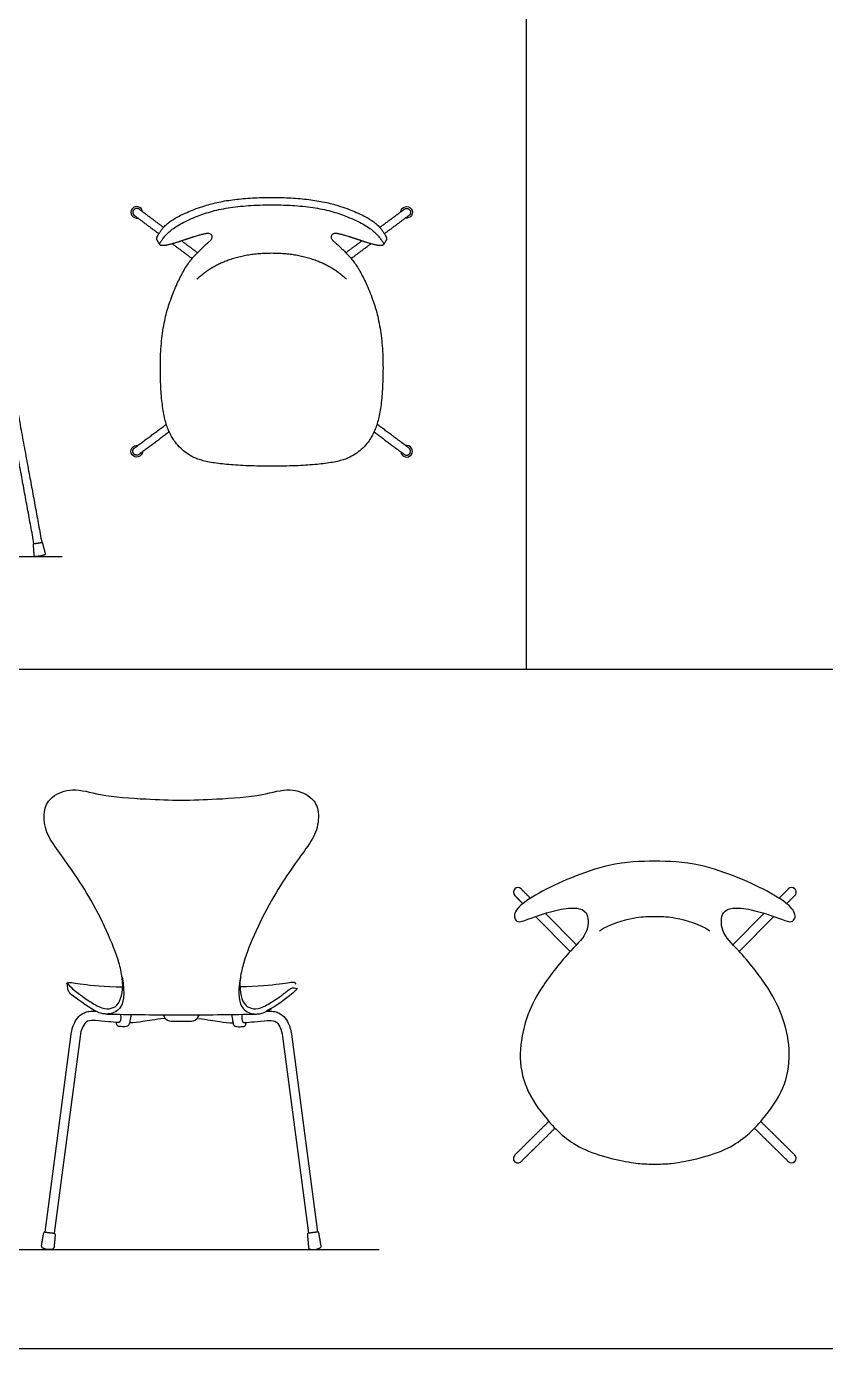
# Model space of a CAD drawing. Header units: millimetres. Extents: x 0 to 12.5, y -0.3 to 20.
# Drawn here: x 2.016 to 3.451, y 0.113 to 2.487 of the extents above; entities that cross this region are included whole.
import ezdxf

# ---------------------------------------------------------------- set-up
doc = ezdxf.new("R2010")
doc.units = ezdxf.units.MM
for name, color, linetype, true_color in [('AG-DIAGRAM', 7, 'Continuous', 0xfecc66), ('AG-FURNITURE', 7, 'Continuous', 0x66ccff), ('X-VPRT', 6, 'Continuous', 0xff00ff)]:
    doc.layers.add(name, color=color, linetype=linetype, true_color=true_color)

msp = doc.modelspace()

# ---------------------------------------------------------------- linework, layer by layer
at = {"layer": 'AG-DIAGRAM'}
msp.add_line((2.6492, 0.2908), (1.938, 0.2908), dxfattribs=at)
msp.add_lwpolyline([(1.5112, 1.5357), (2.0799, 1.5357)], dxfattribs=at)
at = {"layer": 'AG-FURNITURE'}
for p, q in [((2.9298, 0.8891), (2.9921, 0.8264)), ((3.0034, 0.8384), (2.9474, 0.8948)), ((3.2844, 0.8384), (3.3404, 0.8948)), ((3.358, 0.8891), (3.2958, 0.8264)), ((2.049, 0.3225), (2.0957, 0.6777)), ((2.4916, 0.6777), (2.5383, 0.3225))]:
    msp.add_line(p, q, dxfattribs=at)
for points in [[(2.1118, 0.6738), (2.0653, 0.3204)], [(2.4755, 0.6738), (2.522, 0.3204)]]:
    msp.add_lwpolyline(points, dxfattribs=at)
for centre, radius, start, end in [((2.2137, 2.1534), 0.0104, 5.9021, 280.6155), ((2.6982, 1.7245), 0.0104, 185.9021, 100.6155), ((2.8982, 0.9327), 0.00823, 134.7825, 224.7825), ((2.8982, 0.9327), 0.00823, 44.7825, 134.7825), ((3.3896, 0.9327), 0.00823, 45.2175, 135.2175), ((3.3896, 0.9327), 0.00823, 315.2175, 45.2175), ((2.8982, 0.4549), 0.00823, 134.5751, 224.5751), ((3.3896, 0.4549), 0.00823, 315.4249, 45.4249), ((2.8982, 0.4549), 0.00823, 224.5751, 314.5751), ((3.3896, 0.4549), 0.00823, 225.4249, 315.4249), ((2.0486, 0.3204), 0.00211, 82.5083, 170.2627), ((2.0651, 0.3183), 0.00211, 354.7493, 82.5083), ((2.5222, 0.3183), 0.00211, 97.4917, 185.2507), ((2.5386, 0.3204), 0.00211, 9.7373, 97.4917), ((2.0445, 0.2966), 0.00211, 170.2627, 237.6656), ((2.0629, 0.2942), 0.00211, 287.0944, 354.7493), ((2.5244, 0.2942), 0.00211, 185.2507, 252.9056), ((2.5427, 0.2966), 0.00211, 302.3344, 9.7373)]:
    msp.add_arc(centre, radius, start, end, dxfattribs=at)
at = {"layer": 'AG-FURNITURE', "extrusion": (0, 0, -1)}
for centre, start, end in [((-2.6982, 2.1534), 5.9021, 280.6155), ((-2.2137, 1.7245), 185.9021, 100.6155)]:
    msp.add_arc(centre, 0.0104, start, end, dxfattribs=at)
at = {"layer": 'AG-FURNITURE'}
for points, weights, degree, knots in [([(2.2619, 2.1262), (2.2399, 2.1426), (2.2179, 2.159), (2.2123, 2.1633), (2.2081, 2.1576), (2.2038, 2.1519), (2.2095, 2.1477), (2.2314, 2.1314), (2.2533, 2.115)], [1, 1, 1, 0.707106781187, 1, 0.707106781187, 1, 1, 1], 2, [1.5436832, 1.5436832, 1.5436832, 1.7236919, 1.7236919, 1.7601288, 1.7601288, 1.7965656, 1.7965656, 1.9757814, 1.9757814, 1.9757814]), ([(2.65, 2.1262), (2.672, 2.1426), (2.694, 2.159), (2.6996, 2.1633), (2.7039, 2.1576), (2.7081, 2.1519), (2.7024, 2.1477), (2.6805, 2.1314), (2.6586, 2.115)], [1, 1, 1, 0.707106781187, 1, 0.707106781187, 1, 1, 1], 2, [1.5436832, 1.5436832, 1.5436832, 1.7236919, 1.7236919, 1.7601288, 1.7601288, 1.7965656, 1.7965656, 1.9757814, 1.9757814, 1.9757814]), ([(2.0291, 1.5585), (2.008, 1.6737), (1.9843, 1.8021), (1.962, 1.9235), (1.9599, 1.935), (1.9568, 1.9433), (1.9535, 1.9482), (1.9501, 1.9532), (1.9472, 1.9548), (1.9433, 1.9551), (1.9314, 1.9559), (1.9183, 1.9558), (1.9101, 1.9549), (1.9099, 1.9548), (1.9096, 1.9548), (1.9094, 1.9548), (1.9063, 1.9548), (1.9041, 1.9577), (1.9041, 1.9619), (1.9038, 1.9657), (1.906, 1.9687), (1.9094, 1.969), (1.9182, 1.97), (1.9319, 1.9701), (1.9443, 1.9692), (1.9527, 1.9686), (1.9602, 1.9636), (1.9652, 1.9561), (1.9702, 1.9486), (1.9736, 1.9386), (1.9759, 1.926), (1.9982, 1.8046), (2.0219, 1.676), (2.0431, 1.5608)], [1, 1, 1, 1, 1, 1, 1, 1, 1, 1, 1, 1, 1, 1, 1, 1, 0.804737854124, 0.804737854124, 1, 0.804751915427, 0.804737855137, 0.99995781913, 0.99995781913, 0.99995781913, 0.99995781913, 0.99995781913, 0.99995781913, 0.99995781913, 0.99995781913, 0.99995781913, 0.99995781913, 0.99995781913, 0.99995781913, 0.99995781913], 3, [7.792974, 7.792974, 7.792974, 7.792974, 9.083786, 9.083786, 9.083786, 9.212252, 9.212252, 9.212252, 9.340718, 9.340718, 9.340718, 9.597649, 9.597649, 9.597649, 9.604696, 9.604696, 9.604696, 9.641141, 9.641141, 9.641141, 9.677575, 9.677575, 9.677575, 9.926072, 9.926072, 9.926072, 10.054538, 10.054538, 10.054538, 10.183003, 10.183003, 10.183003, 11.474862, 11.474862, 11.474862, 11.474862]), ([(2.272, 1.7592), (2.245, 1.739), (2.2179, 1.7188), (2.2123, 1.7146), (2.2081, 1.7203), (2.2038, 1.7259), (2.2095, 1.7302), (2.2382, 1.7516), (2.2668, 1.773)], [1, 1, 1, 0.707106781187, 1, 0.707106781187, 1, 1, 1], 2, [1.502199, 1.502199, 1.502199, 1.7236919, 1.7236919, 1.7601288, 1.7601288, 1.7965656, 1.7965656, 2.0313002, 2.0313002, 2.0313002]), ([(2.6399, 1.7592), (2.6669, 1.739), (2.694, 1.7188), (2.6996, 1.7146), (2.7039, 1.7203), (2.7081, 1.7259), (2.7024, 1.7302), (2.6738, 1.7516), (2.6451, 1.773)], [1, 1, 1, 0.707106781187, 1, 0.707106781187, 1, 1, 1], 2, [1.502199, 1.502199, 1.502199, 1.7236919, 1.7236919, 1.7601288, 1.7601288, 1.7965656, 1.7965656, 2.0313002, 2.0313002, 2.0313002]), ([(2.1844, 0.7134), (2.1866, 0.6986), (2.1807, 0.6986), (2.1806, 0.6986), (2.1805, 0.6986)], [0.855407895376, 0.707106781187, 1, 0.990777345464, 0.98213549889], 2, [0.06228802, 0.06228802, 0.06228802, 0.12869845, 0.12869845, 0.13078959, 0.13078959, 0.13078959]), ([(2.4028, 0.7134), (2.4007, 0.6986), (2.4065, 0.6986), (2.4067, 0.6986), (2.4068, 0.6986)], [0.855407895376, 0.707106781187, 1, 0.990777345464, 0.98213549889], 2, [0.06228802, 0.06228802, 0.06228802, 0.12869845, 0.12869845, 0.13078959, 0.13078959, 0.13078959])]:
    msp.add_rational_spline(points, weights, degree=degree, knots=knots, dxfattribs=at)
for points, degree, knots in [([(2.2552, 2.0952), (2.2526, 2.0996), (2.2501, 2.104), (2.2493, 2.1054), (2.2498, 2.1076), (2.2524, 2.1165), (2.2817, 2.1468), (2.3791, 2.1802), (2.456, 2.1802), (2.5328, 2.1802), (2.6302, 2.1468), (2.6595, 2.1165), (2.6621, 2.1076), (2.6626, 2.1054), (2.6618, 2.104), (2.6593, 2.0996), (2.6567, 2.0952)], 2, [0, 0, 0, 0.033376, 0.033376, 0.046286, 0.046286, 0.213747, 0.423329, 0.632911, 0.632911, 0.842493, 1.052074, 1.219536, 1.219536, 1.232446, 1.232446, 1.265822, 1.265822, 1.265822]), ([(2.456, 2.1669), (2.3791, 2.1669), (2.2862, 2.1334), (2.2583, 2.1046), (2.2552, 2.0973), (2.2543, 2.0947), (2.2573, 2.0939), (2.2584, 2.0938), (2.2702, 2.0938), (2.3228, 2.1119), (2.3462, 2.1171), (2.351, 2.1066), (2.3377, 2.0961), (2.2965, 2.0537), (2.256, 1.9492), (2.256, 1.8003), (2.2827, 1.731), (2.3459, 1.6976), (2.456, 1.6976), (2.566, 1.6976), (2.6292, 1.731), (2.6559, 1.8003), (2.6559, 1.9492), (2.6154, 2.0537), (2.5742, 2.0961), (2.5609, 2.1066), (2.5657, 2.1171), (2.5891, 2.1119), (2.6417, 2.0938), (2.6535, 2.0938), (2.6546, 2.0939), (2.6576, 2.0947), (2.6567, 2.0973), (2.6536, 2.1046), (2.6257, 2.1334), (2.5328, 2.1669), (2.456, 2.1669)], 2, [3.143726, 3.143726, 3.143726, 3.353307, 3.562889, 3.697788, 3.697788, 3.717121, 3.717121, 3.847212, 4.161584, 4.371166, 4.580748, 4.790329, 4.999911, 5.209493, 5.419074, 5.628656, 5.838238, 6.04782, 6.04782, 6.257401, 6.466983, 6.676565, 6.886146, 7.095728, 7.30531, 7.514892, 7.724473, 7.934055, 8.248428, 8.378518, 8.378518, 8.397851, 8.397851, 8.53275, 8.742332, 8.951913, 8.951913, 8.951913]), ([(2.5902, 2.0334), (2.5399, 2.0798), (2.456, 2.0798), (2.372, 2.0798), (2.3217, 2.0334)], 2, [-0.4998514, -0.4998514, -0.4998514, 0, 0, 0.4998514, 0.4998514, 0.4998514]), ([(2.0296, 1.5358), (2.0407, 1.535), (2.0496, 1.5391), (2.0468, 1.55), (2.044, 1.5609), (2.036, 1.5596), (2.028, 1.5583), (2.0288, 1.5471), (2.0296, 1.5358)], 2, [-0.0463928, -0.0463928, -0.0463928, 0.0136635, 0.0136635, 0.0782195, 0.0782195, 0.1246123, 0.1246123, 0.1891683, 0.1891683, 0.1891683]), ([(2.1296, 0.7364), (2.1355, 0.7329), (2.1522, 0.7223), (2.1674, 0.7232), (2.1846, 0.7311), (2.1901, 0.7606), (2.1861, 0.7884), (2.1782, 0.8246), (2.1317, 0.9275), (2.0707, 1.0083), (2.0487, 1.042), (2.0452, 1.0811), (2.0603, 1.1065), (2.1003, 1.1215), (2.1494, 1.1052), (2.2261, 1.0999), (2.2727, 1.0981), (2.2936, 1.098)], 3, [2.246229, 2.246229, 2.246229, 2.246229, 2.50105, 2.753957, 2.983196, 3.34987, 3.34987, 3.548702, 4.200598, 4.783718, 5.139111, 5.481667, 5.779967, 6.133017, 6.542067, 7.060878, 7.470881, 7.470881, 7.470881, 7.470881]), ([(2.2936, 1.098), (2.3145, 1.0981), (2.3612, 1.0999), (2.4378, 1.1052), (2.4869, 1.1215), (2.527, 1.1065), (2.5421, 1.0811), (2.5386, 1.042), (2.5165, 1.0083), (2.4556, 0.9275), (2.4091, 0.8246), (2.4011, 0.7884), (2.3971, 0.7606), (2.4027, 0.7311), (2.4198, 0.7232), (2.435, 0.7223), (2.4518, 0.7329), (2.4577, 0.7364)], 3, [7.470881, 7.470881, 7.470881, 7.470881, 7.880883, 8.399694, 8.808744, 9.161794, 9.460094, 9.802651, 10.158043, 10.741163, 11.393059, 11.591891, 11.591891, 11.958565, 12.187804, 12.440711, 12.695533, 12.695533, 12.695533, 12.695533]), ([(3.1439, 0.9885), (3.1678, 0.9881), (3.234, 0.9865), (3.3488, 0.936), (3.3873, 0.9086), (3.3956, 0.8954), (3.3967, 0.8858), (3.3892, 0.8771), (3.3701, 0.8855), (3.3173, 0.9027), (3.2853, 0.9057), (3.263, 0.8983), (3.2618, 0.8592), (3.297, 0.8278), (3.3494, 0.7616), (3.3762, 0.7073), (3.3896, 0.6424), (3.3781, 0.5789), (3.3378, 0.5224), (3.2818, 0.4662), (3.1828, 0.4457), (3.1607, 0.4448), (3.1477, 0.4443), (3.1401, 0.4443), (3.1271, 0.4448), (3.105, 0.4457), (3.006, 0.4662), (2.9501, 0.5224), (2.9097, 0.5789), (2.8982, 0.6424), (2.9116, 0.7073), (2.9384, 0.7616), (2.9908, 0.8278), (3.026, 0.8592), (3.0248, 0.8983), (3.0025, 0.9057), (2.9705, 0.9027), (2.9177, 0.8855), (2.8987, 0.8771), (2.8911, 0.8858), (2.8922, 0.8954), (2.9005, 0.9086), (2.939, 0.936), (3.0538, 0.9865), (3.12, 0.9881), (3.1439, 0.9885)], 3, [0, 0, 0, 0, 0.484663, 1.170178, 1.557398, 1.765696, 1.934915, 2.101337, 2.346693, 2.780036, 3.109659, 3.357061, 3.676017, 4.068054, 4.593894, 5.044812, 5.502556, 5.955098, 6.42442, 6.940598, 7.502619, 7.802591, 7.919326, 7.919326, 8.036061, 8.336033, 8.898055, 9.414232, 9.883554, 10.336097, 10.793841, 11.244759, 11.770599, 12.162635, 12.481591, 12.728993, 13.058616, 13.491959, 13.737315, 13.903738, 14.072957, 14.281254, 14.668474, 15.353989, 15.838652, 15.838652, 15.838652, 15.838652]), ([(3.0449, 0.8636), (3.0635, 0.8759), (3.1074, 0.8881), (3.1277, 0.8892), (3.1601, 0.8892), (3.1804, 0.8881), (3.2243, 0.8759), (3.2429, 0.8636)], 3, [-0.802506, -0.802506, -0.802506, -0.802506, -0.345389, 0, 0, 0.345389, 0.802506, 0.802506, 0.802506, 0.802506]), ([(2.0871, 0.7676), (2.0888, 0.7704), (2.0947, 0.7726), (2.1224, 0.7639), (2.1883, 0.7625)], 3, [0, 0, 0, 0, 0.156243, 1.551072, 1.551072, 1.551072, 1.551072]), ([(2.1403, 0.7189), (2.1213, 0.7297), (2.0965, 0.7479), (2.0886, 0.7562), (2.0898, 0.7679), (2.0942, 0.7635), (2.1006, 0.7572), (2.1118, 0.7486), (2.1194, 0.7432), (2.1296, 0.7364)], 3, [1.3772362, 1.3772362, 1.3772362, 1.3772362, 1.8288155, 2.0932998, 2.0932998, 2.0932998, 2.144019, 2.1889003, 2.2462285, 2.2462285, 2.2462285, 2.2462285]), ([(2.1872, 0.7808), (2.1933, 0.7477), (2.1866, 0.7199), (2.1629, 0.7132), (2.1524, 0.7146), (2.1448, 0.7155), (2.1318, 0.7239)], 3, [0, 0, 0, 0, 0.337122, 0.620514, 0.807291, 1.188877, 1.188877, 1.188877, 1.188877]), ([(2.4001, 0.7808), (2.394, 0.7477), (2.4007, 0.7199), (2.4244, 0.7132), (2.4349, 0.7146), (2.4424, 0.7155), (2.4555, 0.7239)], 3, [0, 0, 0, 0, 0.337122, 0.620514, 0.807291, 1.188877, 1.188877, 1.188877, 1.188877]), ([(2.5002, 0.7676), (2.4984, 0.7704), (2.4925, 0.7726), (2.4649, 0.7639), (2.3989, 0.7625)], 3, [0, 0, 0, 0, 0.156243, 1.551072, 1.551072, 1.551072, 1.551072]), ([(2.4577, 0.7364), (2.4678, 0.7432), (2.4754, 0.7486), (2.4867, 0.7572), (2.493, 0.7635), (2.5022, 0.7596), (2.4987, 0.7562), (2.4907, 0.7479), (2.466, 0.7297), (2.4469, 0.7189)], 3, [12.6955328, 12.6955328, 12.6955328, 12.6955328, 12.752861, 12.7977423, 12.8891445, 12.8891445, 12.8891445, 13.1129458, 13.5645251, 13.5645251, 13.5645251, 13.5645251]), ([(2.0957, 0.6777), (2.0963, 0.6818), (2.0981, 0.6896), (2.1031, 0.7015), (2.1102, 0.711), (2.1194, 0.7167), (2.1291, 0.7193), (2.1361, 0.7191), (2.1403, 0.7189)], 3, [1.1523058, 1.1523058, 1.1523058, 1.1523058, 1.1930186, 1.2306259, 1.2794337, 1.3083997, 1.335753, 1.3772362, 1.3772362, 1.3772362, 1.3772362]), ([(2.1599, 0.7139), (2.1984, 0.713), (2.2578, 0.7126), (2.2883, 0.7126), (2.299, 0.7126), (2.3295, 0.7126), (2.3888, 0.713), (2.4273, 0.7139)], 3, [0, 0, 0, 0, 0.616066, 0.761308, 0.761308, 0.906549, 1.522615, 1.522615, 1.522615, 1.522615]), ([(2.2035, 0.7131), (2.2029, 0.7093), (2.2013, 0.702), (2.2004, 0.6947), (2.1969, 0.6915), (2.192, 0.6911), (2.184, 0.6913), (2.1783, 0.6918), (2.1775, 0.6964), (2.1772, 0.6988)], 3, [0, 0, 0, 0, 0.195448, 0.348139, 0.463178, 0.588271, 0.752993, 0.883137, 1.007633, 1.007633, 1.007633, 1.007633]), ([(2.2609, 0.7127), (2.2667, 0.7014), (2.2763, 0.7012), (2.2876, 0.7011), (2.2936, 0.7011)], 3, [0.0025696, 0.0025696, 0.0025696, 0.0025696, 0.3055622, 0.6974153, 0.6974153, 0.6974153, 0.6974153]), ([(2.2936, 0.7011), (2.2997, 0.7011), (2.3109, 0.7012), (2.3205, 0.7014), (2.3263, 0.7127)], 3, [0.6974153, 0.6974153, 0.6974153, 0.6974153, 1.0892684, 1.392261, 1.392261, 1.392261, 1.392261]), ([(2.3837, 0.7131), (2.3843, 0.7093), (2.386, 0.702), (2.3868, 0.6947), (2.3904, 0.6915), (2.3952, 0.6911), (2.4033, 0.6913), (2.4089, 0.6918), (2.4098, 0.6964), (2.4101, 0.6988)], 3, [0, 0, 0, 0, 0.195448, 0.348139, 0.463178, 0.588271, 0.752993, 0.883137, 1.007633, 1.007633, 1.007633, 1.007633]), ([(2.4469, 0.7189), (2.4512, 0.7191), (2.4581, 0.7193), (2.4679, 0.7167), (2.477, 0.711), (2.4842, 0.7015), (2.4892, 0.6896), (2.491, 0.6818), (2.4916, 0.6777)], 3, [13.5645251, 13.5645251, 13.5645251, 13.5645251, 13.6060083, 13.6333616, 13.6623276, 13.7111354, 13.7487427, 13.7894555, 13.7894555, 13.7894555, 13.7894555]), ([(2.1805, 0.6986), (2.1745, 0.699), (2.1592, 0.7004), (2.1404, 0.7026), (2.1246, 0.7029), (2.1155, 0.6908), (2.1125, 0.6797), (2.1118, 0.6738)], 3, [0.13079, 0.13079, 0.13079, 0.13079, 0.310124, 0.587398, 0.802937, 1.014122, 1.253667, 1.253667, 1.253667, 1.253667]), ([(2.2628, 0.7058), (2.2465, 0.7042), (2.2255, 0.7), (2.2086, 0.6984), (2.2008, 0.6981)], 3, [1.832277, 1.832277, 1.832277, 1.832277, 2.2396977, 2.5676107, 2.5676107, 2.5676107, 2.5676107]), ([(2.3245, 0.7058), (2.3408, 0.7042), (2.3617, 0.7), (2.3787, 0.6984), (2.3865, 0.6981)], 3, [1.832277, 1.832277, 1.832277, 1.832277, 2.2396977, 2.5676107, 2.5676107, 2.5676107, 2.5676107]), ([(2.4068, 0.6986), (2.4128, 0.699), (2.428, 0.7004), (2.4468, 0.7026), (2.4626, 0.7029), (2.4717, 0.6908), (2.4747, 0.6797), (2.4755, 0.6738)], 3, [0.13079, 0.13079, 0.13079, 0.13079, 0.310124, 0.587398, 0.802937, 1.014122, 1.253667, 1.253667, 1.253667, 1.253667])]:
    msp.add_open_spline(points, degree=degree, knots=knots, dxfattribs=at)
for points in [[(2.2775, 2.0969), (2.2953, 2.0837), (2.313, 2.0704)], [(2.3228, 2.0808), (2.3085, 2.0914), (2.2942, 2.1021)], [(2.5891, 2.0808), (2.6034, 2.0914), (2.6177, 2.1021)], [(2.6344, 2.0969), (2.6166, 2.0837), (2.5989, 2.0704)], [(2.8924, 0.9269), (2.8996, 0.9195), (2.9069, 0.9122)], [(2.9207, 0.9217), (2.9124, 0.9301), (2.904, 0.9385)], [(3.3671, 0.9217), (3.3754, 0.9301), (3.3838, 0.9385)], [(3.3955, 0.9269), (3.3882, 0.9195), (3.3809, 0.9122)], [(2.8925, 0.4608), (2.9231, 0.491), (2.9537, 0.5212)], [(2.9648, 0.509), (2.9344, 0.479), (2.904, 0.4491)], [(3.323, 0.509), (3.3534, 0.479), (3.3838, 0.4491)], [(3.3954, 0.4608), (3.3647, 0.491), (3.3341, 0.5212)], [(2.0424, 0.297), (2.0445, 0.3089), (2.0465, 0.3208)], [(2.0489, 0.3225), (2.0571, 0.3214), (2.0654, 0.3204)], [(2.0672, 0.3181), (2.0661, 0.306), (2.065, 0.294)], [(2.5201, 0.3181), (2.5212, 0.306), (2.5223, 0.294)], [(2.5384, 0.3225), (2.5301, 0.3214), (2.5219, 0.3204)], [(2.5448, 0.297), (2.5428, 0.3089), (2.5407, 0.3208)], [(2.0635, 0.2921), (2.0528, 0.2889), (2.0434, 0.2948)], [(2.5238, 0.2921), (2.5344, 0.2889), (2.5439, 0.2948)]]:
    msp.add_open_spline(points, degree=2, dxfattribs=at)
at = {"layer": 'X-VPRT'}
for points in [[(0.043, 2.5454), (2.9132, 2.5454), (2.9132, 1.3325), (0.043, 1.3325)], [(0.043, 1.3325), (0.043, 0.1133), (3.7006, 0.1133), (3.7006, 1.3325)]]:
    msp.add_lwpolyline(points, close=True, dxfattribs=at)

doc.saveas('drawing.dxf')
